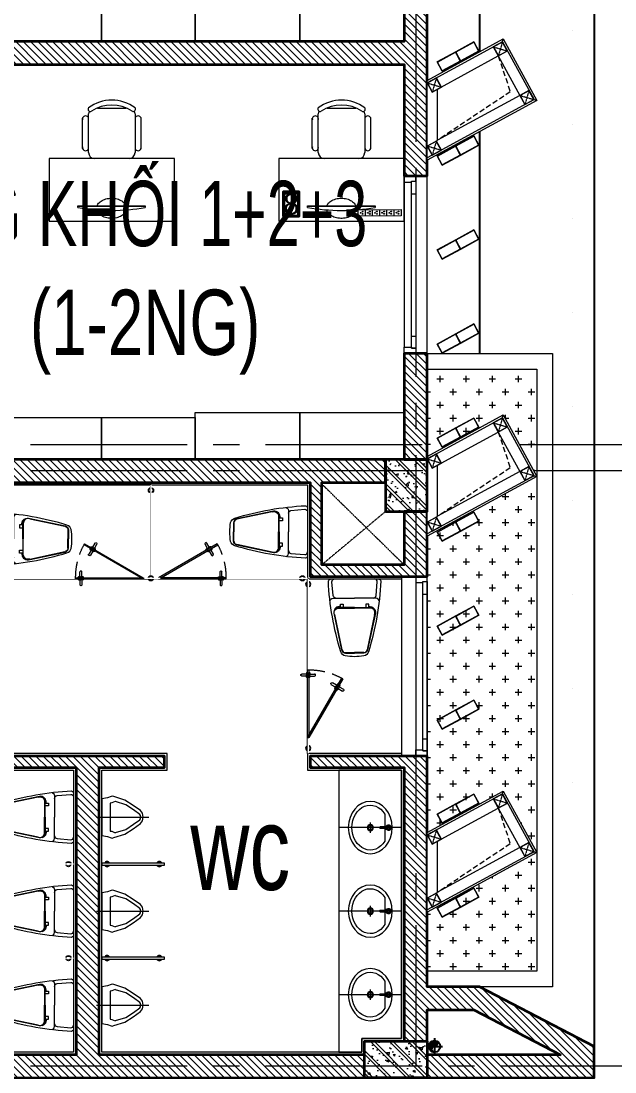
# Model space of a CAD drawing. Header units: millimetres. Extents: x 18326 to 214271, y -298828 to -198730.
# Drawn here: x 130818 to 136505, y -256385 to -246323 of the extents above; entities that cross this region are included whole.
import ezdxf
from ezdxf.enums import TextEntityAlignment as Align

# ---------------------------------------------------------------- set-up
doc = ezdxf.new("R2010")
doc.units = ezdxf.units.MM
doc.header["$LTSCALE"] = 20
doc.header["$MEASUREMENT"] = 0
doc.linetypes.add('xref LC GK$0$CENTER2', pattern=[1.125, 0.75, -0.125, 0.125, -0.125])
doc.linetypes.add('xref_mb.A1$0$HIDDEN', pattern=[0.375, 0.25, -0.125])
doc.layers.get('0').update_dxf_attribs({"lineweight": 0})
for name, color, linetype, lineweight in [('KV-Cay xanh', 78, 'Continuous', 5), ('KV-Text', 7, 'Continuous', 25), ('xref LC GK$0$KV-Net truc', 251, 'xref LC GK$0$CENTER2', 9), ('xref_mb.A1$0$1', 1, 'Continuous', 25), ('xref_mb.A1$0$1-INTERIOR', 199, 'Continuous', 9), ('xref_mb.A1$0$A-02 WALL', 7, 'Continuous', 35), ('xref_mb.A1$0$KV-Cat be tong', 6, 'Continuous', 35), ('xref_mb.A1$0$KV-Cat tuong', 4, 'Continuous', 35), ('xref_mb.A1$0$KV-Cat vat lieu', 11, 'Continuous', 20), ('xref_mb.A1$0$KV-Cay xanh', 78, 'Continuous', 5), ('xref_mb.A1$0$KV-Cua', 34, 'Continuous', 13), ('xref_mb.A1$0$KV-Hatch', 179, 'Continuous', 5), ('xref_mb.A1$0$KV-Net khuat', 165, 'xref_mb.A1$0$HIDDEN', 9), ('xref_mb.A1$0$KV-Net thay 2', 8, 'Continuous', 13), ('xref_mb.A1$0$KV-Noi that', 35, 'Continuous', 9), ('xref_mb.A1$0$KV-Thiet bi', 59, 'Continuous', 9)]:
    doc.layers.add(name, color=color, linetype=linetype, lineweight=lineweight)
for name, color, linetype in [('xref_mb.A1$0$1.TH_TM', 5, 'xref_mb.A1$0$TM'), ('xref_mb.A1$0$D-T-BI', 2, 'Continuous'), ('xref_mb.A1$0$KV-Net thay 3', 251, 'Continuous')]:
    doc.layers.add(name, color=color, linetype=linetype)
doc.styles.add('VN', font='arial.ttf', dxfattribs={"width": 0.7})
doc.styles.add('xref_mb.A1$0$CHU HOA Day', font='VnArialH.TTF')
doc.styles.add('xref_mb.A1$0$Standard', font='arial.ttf')
doc.styles.add('xref_mb.A1$0$TEXT LINE TYPE-UV ABC', font='uv-abc.shx')
doc.linetypes.add('xref_mb.A1$0$TM', pattern='A,16.5,-4,["M",xref_mb.A1$0$TEXT LINE TYPE-UV ABC,S=3,R=0,X=-1.3,Y=-1.3],-4', length=24.5)

# ---------------------------------------------------------------- blocks, each defined once
blk = doc.blocks.new('T3RQƯ')
at = {"layer": 'KV-Text', "color": 8, "style": 'VN'}
for s, insert, char_height, width, attachment_point in [('\\A1;\\pxqc;{\\W0.65;VĂN PHÒNG KHỐI 1+2+3\\P}S=29M2 (1-2NG)', (86140, -23758), 625, 11546.25, 2), ('\\A1;\\pxqc;wc', (84364, -29746), 800, 7837.78, 1)]:
    blk.add_mtext(s, dxfattribs=dict(at, insert=insert, char_height=char_height, width=width, attachment_point=attachment_point))
blk = doc.blocks.new('t3')
at = {"layer": 'KV-Text', "color": 8, "xscale": 0.003999999956183369, "yscale": 0.003999999956183369, "zscale": 0.003999999956183369}
blk.add_blockref('T3RQƯ', (7.351, 232.338), dxfattribs=at)
blk = doc.blocks.new('xref LC GK$0$LC')
at = {"layer": 'xref LC GK$0$KV-Net truc', "color": 8, "ltscale": 100}
for points in [[(104250, 10100), (104250, -47500)], [(117812, -41550), (79004, -41550)], [(117812, -41800), (79004, -41800)], [(117812, -47500), (79004, -47500)]]:
    blk.add_lwpolyline(points, dxfattribs=at)
blk = doc.blocks.new('xref_mb.A1$0$TF2001P-Plaza')
at = {"color": 8}
for p, q in [((-0.135, -0.268), (-0.108, -0.268)), ((-0.135, -0.29), (-0.135, -0.268)), ((-0.135, -0.3), (-0.135, -0.29)), ((-0.108, -0.3), (-0.135, -0.3)), ((-0.108, -0.268), (-0.108, -0.3)), ((0, -0.3), (-0.108, -0.3)), ((0, -0.3), (0.108, -0.3)), ((0.135, -0.268), (0.108, -0.268)), ((0.108, -0.268), (0.108, -0.3)), ((0.108, -0.3), (0.135, -0.3)), ((0.135, -0.29), (0.135, -0.268)), ((0.135, -0.3), (0.135, -0.29)), ((-0.192, -0.367), (-0.121, -0.704)), ((0.192, -0.367), (0.121, -0.704)), ((-0.087, -0.732), (0, -0.732)), ((0.087, -0.732), (0, -0.732))]:
    blk.add_line(p, q, dxfattribs=at)
blk.add_lwpolyline([(0, -0.771, -0.040268), (-0.09, -0.764, -0.258276), (-0.132, -0.723, -0.063688), (-0.251, -0.047, -0.333111), (-0.223, -0.027), (0, -0.027), (0.223, -0.027, -0.333111), (0.251, -0.047, -0.063688), (0.132, -0.723, -0.258276), (0.09, -0.764, -0.040268)], format="xyb", close=True, dxfattribs=at)
for points in [[(-0.179, -0.21, -0.336831), (-0.206, -0.186), (-0.217, -0.054, -0.441423), (-0.191, -0.027, 0.007083)], [(0.179, -0.21, 0.336831), (0.206, -0.186), (0.217, -0.054, 0.441423), (0.191, -0.027, -0.007083)], [(-0.234, -0.232, -0.352862), (-0.193, -0.21), (0, -0.21)], [(-0.135, -0.29, 0.487878), (-0.199, -0.354), (-0.125, -0.705, 0.353155), (-0.087, -0.736), (0, -0.736)], [(-0.145, -0.29), (-0.145, -0.301, 0.353419), (-0.197, -0.33, -7.107355)], [(0.234, -0.232, 0.352862), (0.193, -0.21), (0, -0.21)], [(0.135, -0.29, -0.487878), (0.199, -0.354), (0.125, -0.705, -0.353155), (0.087, -0.736), (0, -0.736)], [(0.145, -0.29), (0.145, -0.301, -0.353419), (0.197, -0.33, 7.107355)], [(-0.192, -0.367, -0.553566), (-0.147, -0.305), (0, -0.305)], [(0.192, -0.367, 0.553566), (0.147, -0.305), (0, -0.305)]]:
    blk.add_lwpolyline(points, format="xyb", dxfattribs=at)
for centre, start, end in [((-0.087, -0.697), 191.9196, 269.7077), ((0.087, -0.697), 270.2923, 348.0804)]:
    blk.add_arc(centre, 0.0349, start, end, dxfattribs=at)
at = {"color": 8, "style": 'xref_mb.A1$0$Standard', "flags": 3}
blk.add_attdef('SERIAL', text='', height=0.025, dxfattribs=at).set_placement((66.659, -0.459), align=Align.CENTER)
blk = doc.blocks.new('*U132')
at = {"color": 8, "xscale": 1000, "yscale": 1000, "zscale": 1000}
blk.add_blockref('xref_mb.A1$0$TF2001P-Plaza', (0, 27), dxfattribs=at)
blk = doc.blocks.new('xref_mb.A1$0$A$C7e5ff1a7')
at = {"color": 8}
blk.add_line((50, 176), (-450, 176), dxfattribs=at)
for points in [[(-395, 176), (-389, 139), (-370, 114), (-301, 64), (-219, 13), (-115, -21), (-100, -24), (-89, -23), (-55, -9), (0, 0), (0, 176), (0, 352), (-55, 361), (-89, 375), (-100, 376), (-115, 372), (-219, 339), (-301, 288), (-370, 238), (-389, 213)], [(-373, 176), (-371, 159), (-364, 151), (-304, 107), (-229, 59), (-131, 28), (-128, 27), (-97, 40), (-79, 43), (-79, 176), (-79, 309), (-97, 312), (-128, 325), (-131, 324), (-229, 293), (-304, 245), (-364, 201), (-371, 192)]]:
    blk.add_lwpolyline(points, close=True, dxfattribs=at)
blk = doc.blocks.new('*U131')
at = {"color": 8}
for p, q in [((-110, 460), (-110, -1140)), ((-220, 345), (-220, -1035)), ((-180, -1035), (-180, 345)), ((-220, -1200), (-110, -1200))]:
    blk.add_line(p, q, dxfattribs=at)
for points in [[(-220, 520), (-110, 520), (-110, 460), (-110, 460), (-110, 460), (-180, 460), (-180, 470), (-220, 470)], [(-180, 470), (-220, 470), (-220, 345), (-180, 345)], [(-180, -1035), (-220, -1035), (-220, -1150), (-180, -1150)], [(-220, -1200), (-110, -1200), (-110, -1140), (-110, -1140), (-110, -1140), (-180, -1140), (-180, -1150), (-220, -1150)]]:
    blk.add_lwpolyline(points, close=True, dxfattribs=at)
blk = doc.blocks.new('*U147')
at = {"color": 8, "ltscale": 30}
blk.add_lwpolyline([(-9, 0), (9, 0), (9, 600), (-9, 600)], close=True, dxfattribs=at)
for centre, radius, start, end in [((0, 550), 25, 111.1002, 248.8998), ((0, 550), 20, 116.7437, 243.2563), ((0, 550), 25, 291.1002, 68.8998), ((0, 550), 20, 296.7437, 63.2563), ((0, 50), 25, 111.1002, 248.8998), ((0, 50), 20, 116.7437, 243.2563), ((0, 50), 25, 291.1002, 68.8998), ((0, 50), 20, 296.7437, 63.2563)]:
    blk.add_arc(centre, radius, start, end, dxfattribs=at)
blk = doc.blocks.new('*U139')
at = {"color": 8}
for centre, radius in [((0, 1444), 25), ((0, 1444), 20), ((0, 50), 25), ((0, 50), 20)]:
    blk.add_circle(centre, radius, dxfattribs=at)
blk.add_wipeout([(-6, 0), (6, 0), (6, 1494), (-6, 1494)], dxfattribs=at)
blk = doc.blocks.new('xref_mb.A1$0$amennity axis B-M$0$toiletdoor')
at = {"layer": 'xref_mb.A1$0$KV-Thiet bi', "color": 8, "linetype": 'ByBlock', "ltscale": 30}
for p, q in [((470, 296), (447, 336)), ((487, 306), (464, 346)), ((485, 270), (508, 230)), ((502, 280), (525, 240)), ((575, 15), (575, 19)), ((575, 15), (625, 15)), ((575, 3), (625, 3)), ((575, 3), (575, -1)), ((580, 24), (600, 24)), ((591, 24), (591, 70)), ((620, 24), (600, 24)), ((609, 24), (609, 70)), ((625, 15), (625, 19)), ((625, 3), (625, -1)), ((580, -6), (600, -6)), ((591, -6), (591, -52)), ((620, -6), (600, -6)), ((609, -6), (609, -52))]:
    blk.add_line(p, q, dxfattribs=at)
at = {"layer": 'xref_mb.A1$0$KV-Thiet bi', "color": 8, "ltscale": 30}
for points in [[(8, 5), (570, 330), (564, 340), (2, 15)], [(0, 3), (650, 3), (650, 15), (0, 15)]]:
    blk.add_lwpolyline(points, close=True, dxfattribs=at)
at = {"layer": 'xref_mb.A1$0$KV-Thiet bi', "color": 8, "linetype": 'ByBlock', "ltscale": 30}
for points in [[(461, 281), (505, 306), (503, 309, 0.414214), (496, 311), (479, 301)], [(461, 281), (459, 284, -0.414214), (461, 291), (479, 301)], [(467, 271), (511, 296), (513, 292, -0.414214), (511, 285), (494, 275)], [(467, 271), (469, 267, 0.414214), (476, 265), (494, 275)]]:
    blk.add_lwpolyline(points, format="xyb", dxfattribs=at)
for centre, start, end in [((456, 341), 32.8995, 207.1005), ((517, 235), 212.8995, 27.1005)]:
    blk.add_arc(centre, 10, start, end, dxfattribs=at)
at = {"layer": 'xref_mb.A1$0$KV-Thiet bi', "color": 8, "linetype": 'xref_mb.A1$0$HIDDEN', "ltscale": 30}
blk.add_arc((0, 18), 650, 0.0012, 29.7321, dxfattribs=at)
at = {"layer": 'xref_mb.A1$0$KV-Thiet bi', "color": 8, "linetype": 'ByBlock', "ltscale": 30, "extrusion": (0, 0, -1)}
for centre, major_axis, start_param, end_param in [((580, 19), (3.54, 3.54), 3.926991, 5.497787), ((600, 70), (-6.72, 6.72), 5.497787, 8.63938), ((620, 19), (-3.54, 3.54), 0.785398, 2.356194)]:
    blk.add_ellipse(centre, major_axis=major_axis, ratio=1, start_param=start_param, end_param=end_param, dxfattribs=at)
at = {"layer": 'xref_mb.A1$0$KV-Thiet bi', "color": 8, "linetype": 'ByBlock', "ltscale": 30}
for centre, major_axis, start_param, end_param in [((580, -1), (3.54, 3.54), 2.356194, 3.926991), ((600, -52), (-6.72, 6.72), 0.785398, 3.926991), ((620, -1), (3.54, 3.54), 3.926991, 5.497787)]:
    blk.add_ellipse(centre, major_axis=major_axis, ratio=1, start_param=start_param, end_param=end_param, dxfattribs=at)
blk = doc.blocks.new('*U144')
at = {"color": 8}
for radius in [25, 20]:
    blk.add_circle((0, 50), radius, dxfattribs=at)
blk.add_wipeout([(-6, 0), (6, 0), (6, 888), (-6, 888)], dxfattribs=at)
blk = doc.blocks.new('*U143')
at = {"color": 8}
for radius in [25, 20]:
    blk.add_circle((0, 50), radius, dxfattribs=at)
blk.add_wipeout([(-6, 0), (6, 0), (6, 1506), (-6, 1506)], dxfattribs=at)
blk = doc.blocks.new('*U145')
at = {"color": 8}
for radius in [25, 20]:
    blk.add_circle((0, 50), radius, dxfattribs=at)
blk.add_wipeout([(-6, 0), (6, 0), (6, 142), (-6, 142)], dxfattribs=at)
blk = doc.blocks.new('*U146')
at = {"color": 8}
for centre, radius in [((0, 1620), 25), ((0, 1620), 20), ((0, 50), 25), ((0, 50), 20)]:
    blk.add_circle(centre, radius, dxfattribs=at)
blk.add_wipeout([(-6, 0), (6, 0), (6, 1670), (-6, 1670)], dxfattribs=at)
blk = doc.blocks.new('xref_mb.A1$0$Tonkin_Lav02_50x42_P')
at = {"color": 8, "ltscale": 0.2}
for p, q in [((0, 0), (0, 60)), ((-5, 30), (5, 30))]:
    blk.add_line(p, q, dxfattribs=at)
at = {"color": 8, "ltscale": 4}
for p, q in [((0, 0), (0, 60)), ((-5, 30), (5, 30))]:
    blk.add_line(p, q, dxfattribs=at)
at = {"color": 8, "ltscale": 0.2}
blk.add_lwpolyline([(0.9, 14.2), (0.9, 20.1, 1), (-0.9, 20.1), (-0.9, 14.2)], format="xyb", dxfattribs=at)
at = {"color": 8}
blk.add_lwpolyline([(0.9, 14.2), (0.9, 20.1, 1), (-0.9, 20.1), (-0.9, 14.2)], format="xyb", dxfattribs=at)
at = {"color": 8, "ltscale": 0.2}
for points in [[(-12.9, 16), (-0.9, 16)], [(0.9, 16), (12.9, 16)]]:
    blk.add_lwpolyline(points, dxfattribs=at)
at = {"color": 8}
for points in [[(-12.9, 16), (-0.9, 16)], [(0.9, 16), (12.9, 16)]]:
    blk.add_lwpolyline(points, dxfattribs=at)
at = {"color": 8, "ltscale": 0.2}
for centre, radius in [((0, 30), 3), ((0, 30), 2), ((0, 12.5), 1.3)]:
    blk.add_circle(centre, radius, dxfattribs=at)
at = {"color": 8}
for centre, radius in [((0, 30), 3), ((0, 30), 2), ((0, 12.5), 1.3)]:
    blk.add_circle(centre, radius, dxfattribs=at)
at = {"color": 8, "ltscale": 0.2}
for radius, start, end in [(2.7, 109.4712, 70.5288), (1.9, 118.2737, 61.7263)]:
    blk.add_arc((0, 12.5), radius, start, end, dxfattribs=at)
at = {"color": 8}
for radius, start, end in [(2.7, 109.4712, 70.5288), (1.9, 118.2737, 61.7263)]:
    blk.add_arc((0, 12.5), radius, start, end, dxfattribs=at)
at = {"color": 8, "ltscale": 0.2}
blk.add_ellipse((0, 30), major_axis=(-25, 0), ratio=0.84, dxfattribs=at)
at = {"color": 8}
blk.add_ellipse((0, 30), major_axis=(-25, 0), ratio=0.84, dxfattribs=at)
at = {"color": 8, "ltscale": 0.2}
blk.add_ellipse((0, 30), major_axis=(-21.5, 0), ratio=0.813953, start_param=2.214297, end_param=7.210481, dxfattribs=at)
at = {"color": 8}
blk.add_ellipse((0, 30), major_axis=(-21.5, 0), ratio=0.813953, start_param=2.214297, end_param=7.210481, dxfattribs=at)
blk = doc.blocks.new('xref_mb.A1$0$Module WC3 - T2')
at = {"layer": 'xref_mb.A1$0$KV-Hatch'}
h = blk.add_hatch(dxfattribs=at)
h.set_pattern_fill('ANSI31', color=8, scale=400, angle=90)
h.paths.add_polyline_path([(8235, 15), (9835, 15), (9835, 315), (8735, 885), (8235, 885), (8235, 3095), (7115, 3095), (7115, 2985), (8015, 2985), (8015, 365), (8235, 365), (8235, 665), (8681, 665), (9511, 235), (8235, 235)])
h.paths.add_polyline_path([(7635, 235), (5095, 235), (5095, 2985), (5720, 2985), (5720, 3095), (3385, 3095), (3385, 3815), (3275, 3815), (3110, 3815), (3110, 3705), (3275, 3705), (3275, 2985), (4875, 2985), (4875, 235), (3250, 235), (3250, 15), (7635, 15)])
h.paths.add_polyline_path([(615, 365), (615, 15), (1650, 15), (1650, 235), (1025, 235), (1025, 3705), (2210, 3705), (2210, 3815), (915, 3815), (915, 365)])
h.paths.add_polyline_path([(3385, 4815), (4065, 4815), (4065, 5715), (7115, 5715), (7115, 4815), (8235, 4815), (8235, 5435), (8015, 5435), (8015, 4925), (7225, 4925), (7225, 5715), (7835, 5715), (7835, 5935), (415, 5935), (415, 5715), (3955, 5715), (3955, 4925), (3275, 4925), (3275, 4715), (3385, 4715)])
at = {"layer": 'xref_mb.A1$0$KV-Cat tuong', "color": 8}
blk.add_lwpolyline([(3385, 4815), (4065, 4815), (4065, 5715), (7115, 5715), (7115, 4815), (8235, 4815), (8235, 5435), (8015, 5435), (8015, 4925), (7225, 4925), (7225, 5715), (7835, 5715), (7835, 5935), (415, 5935), (415, 5715), (3955, 5715), (3955, 4925), (3275, 4925), (3275, 4715), (3385, 4715), (3385, 4815)], dxfattribs=at)
for points in [[(7635, 235), (5095, 235), (5095, 2985), (5720, 2985), (5720, 3095), (3385, 3095), (3385, 3815), (3275, 3815), (3275, 3815), (3110, 3815), (3110, 3705), (3275, 3705), (3275, 2985), (4875, 2985), (4875, 235), (3250, 235), (3250, 15), (7635, 15)], [(8235, 15), (9835, 15), (9835, 315), (8735, 885), (8235, 885), (8235, 3095), (7115, 3095), (7115, 2985), (8015, 2985), (8015, 365), (8235, 365), (8235, 665), (8681, 665), (9511, 235), (8235, 235)]]:
    blk.add_lwpolyline(points, close=True, dxfattribs=at)
at = {"layer": 'xref_mb.A1$0$KV-Cat vat lieu', "color": 8}
for points in [[(7610, 260), (5120, 260), (5120, 2960), (5745, 2960), (5745, 3120), (3410, 3120), (3410, 4790), (4090, 4790), (4090, 5690), (7090, 5690), (7090, 4790), (7990, 4790), (7990, 3120), (7090, 3120), (7090, 2960), (7990, 2960), (7990, 390), (7610, 390)], [(4850, 2960), (4850, 260), (1050, 260), (1050, 3680), (3250, 3680), (3250, 2960)]]:
    blk.add_lwpolyline(points, close=True, dxfattribs=at)
at = {"layer": 'xref_mb.A1$0$KV-Net khuat', "color": 8, "ltscale": 0.5}
for p, q in [((7225, 5700), (8015, 4925)), ((7835, 5435), (7225, 4925))]:
    blk.add_line(p, q, dxfattribs=at)
at = {"layer": 'xref_mb.A1$0$KV-Net thay 2', "color": 8}
blk.add_line((8235, 3095), (8235, 4815), dxfattribs=at)
blk.add_lwpolyline([(8235, 4815), (7990, 4815), (7990, 3095), (8235, 3095)], close=True, dxfattribs=at)
at = {"layer": 'xref_mb.A1$0$KV-Thiet bi', "color": 8}
for points in [[(5590, 4790), (5590, 5690), (4090, 5690), (4090, 4790)], [(5590, 4790), (5590, 5690), (7090, 5690), (7090, 4790)], [(7990, 3120), (7090, 3120), (7090, 4790), (7990, 4790)], [(7990, 390), (7990, 2960), (7390, 2960), (7390, 260), (7610, 260), (7610, 390)]]:
    blk.add_lwpolyline(points, close=True, dxfattribs=at)
at = {"layer": 'xref_mb.A1$0$KV-Cua', "color": 8, "xscale": -1}
blk.add_blockref('*U131', (8015, 4295), dxfattribs=at)
at = {"layer": 'xref_mb.A1$0$KV-Thiet bi', "color": 8}
for name, p, rotation in [('*U132', (7090, 5240), 270), ('*U132', (4850, 2510), 270), ('xref_mb.A1$0$A$C7e5ff1a7', (5120, 2686), 180), ('*U147', (5720, 2060), 90), ('*U132', (4850, 1610), 270), ('xref_mb.A1$0$A$C7e5ff1a7', (5120, 1786), 180), ('*U147', (5720, 1160), 90), ('*U132', (4850, 710), 270), ('xref_mb.A1$0$A$C7e5ff1a7', (5120, 886), 180)]:
    blk.add_blockref(name, p, dxfattribs=dict(at, rotation=rotation))
at = {"layer": 'xref_mb.A1$0$KV-Thiet bi', "color": 8, "xscale": -1.000000000000001, "rotation": 90}
blk.add_blockref('*U132', (4090, 5173), dxfattribs=at)
at = {"layer": 'xref_mb.A1$0$KV-Thiet bi', "color": 8}
blk.add_blockref('*U132', (7540, 4790), dxfattribs=at)
at = {"layer": 'xref_mb.A1$0$KV-Thiet bi', "color": 8, "yscale": 10.00000000000045, "zscale": 10.00000000000044, "rotation": 90.00000711648124}
for p, xscale in [((7990, 2410), -10.00000000000046), ((7990, 1610), -10.00000000000046), ((7990, 810), -10.00000000000045)]:
    blk.add_blockref('xref_mb.A1$0$Tonkin_Lav02_50x42_P', p, dxfattribs=dict(at, xscale=xscale))
at = {"layer": 'xref_mb.A1$0$KV-Thiet bi', "color": 8}
for name, p, rotation in [('*U144', (5590, 5690), 180), ('*U139', (4850, 2060), 90), ('*U139', (4850, 1160), 90)]:
    blk.add_blockref(name, p, dxfattribs=dict(at, rotation=rotation))
at = {"layer": 'xref_mb.A1$0$KV-Thiet bi', "color": 8, "xscale": -1, "rotation": 180}
blk.add_blockref('*U146', (7096, 4790), dxfattribs=at)
at = {"layer": 'xref_mb.A1$0$KV-Noi that', "color": 8, "xscale": -1, "rotation": 269.9999927962849}
blk.add_blockref('xref_mb.A1$0$amennity axis B-M$0$toiletdoor', (7087, 3270), dxfattribs=at)
at = {"layer": 'xref_mb.A1$0$KV-Thiet bi', "color": 8, "xscale": -1, "rotation": 270}
blk.add_blockref('*U143', (4090, 4796), dxfattribs=at)
at = {"layer": 'xref_mb.A1$0$KV-Thiet bi', "color": 8, "xscale": -1, "rotation": 359.9999927962849}
blk.add_blockref('xref_mb.A1$0$amennity axis B-M$0$toiletdoor', (5519, 4787), dxfattribs=at)
at = {"layer": 'xref_mb.A1$0$KV-Thiet bi', "color": 8, "rotation": 90}
blk.add_blockref('*U143', (7090, 4796), dxfattribs=at)
at = {"layer": 'xref_mb.A1$0$KV-Thiet bi', "color": 8, "rotation": 7.203715103392366e-06}
blk.add_blockref('xref_mb.A1$0$amennity axis B-M$0$toiletdoor', (5661, 4787), dxfattribs=at)
at = {"layer": 'xref_mb.A1$0$KV-Thiet bi', "color": 8, "rotation": 270}
blk.add_blockref('*U145', (5539, 4796), dxfattribs=at)
blk = doc.blocks.new('xref_mb.A1$0$Bon cay ETC - 1')
at = {"color": 8}
blk.add_wipeout([(0, 0), (729, 398), (1050, -191), (0, -763)], dxfattribs=at).dxf.layer = 'xref_mb.A1$0$KV-Cat vat lieu'
at = {"layer": 'xref_mb.A1$0$KV-Cat vat lieu', "color": 8}
for points in [[(0, -763), (0, 0), (729, 398), (1050, -191)], [(0, -741), (0, -23), (721, 370), (1023, -183)], [(681, 235), (769, 283), (721, 370), (633, 323)], [(682, 238), (766, 283), (720, 368), (636, 322)], [(100, -572), (100, -82), (681, 235), (887, -143)], [(48, -111), (136, -63), (88, 25), (0, -23)], [(49, -108), (133, -62), (87, 22), (3, -24)], [(935, -230), (1023, -183), (975, -95), (887, -143)], [(936, -228), (1020, -182), (974, -98), (890, -143)], [(48, -714), (136, -667), (88, -579), (0, -627)], [(49, -712), (133, -666), (87, -581), (3, -627)]]:
    blk.add_lwpolyline(points, close=True, dxfattribs=at)
for points in [[(721, 370), (729, 398)], [(1023, -183), (1050, -191)]]:
    blk.add_lwpolyline(points, dxfattribs=at)
at = {"layer": 'xref_mb.A1$0$KV-Net khuat', "color": 8}
for points in [[(636, 322), (766, 283)], [(720, 368), (682, 238)], [(87, 22), (49, -108)], [(3, -24), (133, -62)], [(974, -98), (936, -228)], [(890, -143), (1020, -182)], [(87, -581), (49, -712)], [(3, -627), (133, -666)]]:
    blk.add_lwpolyline(points, dxfattribs=at)
at = {"layer": 'xref_mb.A1$0$KV-Net khuat', "color": 8, "ltscale": 10}
blk.add_lwpolyline([(681, 235), (795, -108), (105, -569)], dxfattribs=at)
at = {"layer": 'xref_mb.A1$0$KV-Net thay 2', "color": 8}
blk.add_lwpolyline([(100, -572), (88, -579)], dxfattribs=at)
blk = doc.blocks.new('*U160')
at = {"color": 8}
for p, q in [((-110, 440), (-110, -1140)), ((-220, 325), (-220, -1035)), ((-180, -1035), (-180, 325)), ((-220, -1200), (-110, -1200))]:
    blk.add_line(p, q, dxfattribs=at)
for points in [[(-220, 500), (-110, 500), (-110, 440), (-110, 440), (-110, 440), (-180, 440), (-180, 450), (-220, 450)], [(-180, 450), (-220, 450), (-220, 325), (-180, 325)], [(-180, -1035), (-220, -1035), (-220, -1150), (-180, -1150)], [(-220, -1200), (-110, -1200), (-110, -1140), (-110, -1140), (-110, -1140), (-180, -1140), (-180, -1150), (-220, -1150)]]:
    blk.add_lwpolyline(points, close=True, dxfattribs=at)
blk = doc.blocks.new('xref_mb.A1$0$Mat cat lam be tong 1')
at = {"color": 8, "ltscale": 0.5, "elevation": -169}
blk.add_lwpolyline([(1710, 542), (1710, 542)], close=True, dxfattribs=at)
at = {"color": 8, "ltscale": 0.5}
for points in [[(203, 110), (0, 110), (0, 10), (203, 10), (203, 18, 0.870853), (202, 18), (202, 12, -0.414214), (201, 12), (200, 12), (200, 108), (201, 108, -0.414214), (202, 108), (202, 102, 0.870853), (203, 102)], [(200, 101), (200, 12, 1), (201, 12), (201, 18, -0.414214), (202, 19), (202, 19, -0.414214), (203, 18), (203, 10), (400, 10), (400, 110), (203, 110), (203, 102, -0.414214), (202, 101)], [(398, 108), (398, 12), (204, 12), (204, 20, 0.414214), (204, 20), (202, 20, -0.414214), (202, 21), (202, 25), (201, 25), (202, 25), (202, 60), (201, 60), (202, 60), (202, 95), (201, 95), (202, 95), (202, 99, -0.414214), (202, 100), (204, 100, 0.414214), (204, 100), (204, 108)]]:
    blk.add_lwpolyline(points, format="xyb", close=True, dxfattribs=at)
at = {"color": 8}
blk.add_lwpolyline([(0, 110), (400, 110), (400, 10), (0, 10)], close=True, dxfattribs=at)
at = {"color": 8, "ltscale": 0.5}
blk.add_lwpolyline([(198, 108), (198, 12), (2, 12), (2, 108)], close=True, dxfattribs=at)
blk = doc.blocks.new('xref_mb.A1$0$MD LBT nha A1')
at = {"layer": 'xref_mb.A1$0$KV-Cat vat lieu', "color": 8, "rotation": 28.61045966597749}
for p in [(-1451, 9658), (-1451, 8758), (-1451, 7858), (-1451, 6958), (-1451, 6058), (-1451, 5158), (-1451, 4258), (-1451, 3358), (-1451, 2458), (-1451, 1558)]:
    blk.add_blockref('xref_mb.A1$0$Mat cat lam be tong 1', p, dxfattribs=at)
blk = doc.blocks.new('xref_mb.A1$0$cot 400x500')
at = {"layer": 'xref_mb.A1$0$KV-Hatch'}
h = blk.add_hatch(dxfattribs=at)
h.set_pattern_fill('CHAU-02', color=8, scale=30, angle=90, pattern_type=2)
h.set_pattern_definition([(140, (0, 0), (18.82564, 215.17805), [22.5, -247.5]), (85, (0, 0), (-225.65764, -41.6254), [18, -198]), (190.4514, (1.57, 17.93), (-206.83186, 173.5528), [19.12206, -210.34263]), (136.1842, (-60, 4e-15), (49.6557, 320.1723), [33.75, -371.25]), (186.6356, (-55.86, 26.68), (-292.23536, 280.3988), [28.6831, -315.5139]), (81.1842, (-60, 4e-15), (-292.2356, 280.3986), [27, -297]), (111, (-45, 30), (120.78567, 179.07212), [22.5, -247.5]), (316, (-45, 30), (109.66194, 201.56464), [18, -198]), (161.4514, (-34.93, 44.92), (-96.75915, 252.0668), [19.12206, -210.34263]), (157.5, (0, 0), (-88.31234, -46.774855), [0, -195.6, 0, -201, 0, -198.75]), (94.5, (0, 0), (-114.03096, 85.00528), [0, -114.6, 0, -191.1, 0, -75.75]), (57.5, (-4e-15, -66.9), (6.76646, 160.14673), [0, -75, 0, -234, 0, -310.5]), (47.5, (-6e-15, -96.9), (-30.0315, 174.95585), [0, -97.5, 0, -155.4, 0, -220.5]), (45, (0, 0), (-90.15611, 90.15611), []), (45, (-36.75, 2e-15), (-90.15611, 90.15611), [])])
h.paths.add_polyline_path([(88041, 92308), (88041, 91908), (88541, 91908), (88541, 92308)])
at = {"layer": 'xref_mb.A1$0$KV-Cat be tong', "color": 8}
blk.add_lwpolyline([(88041, 92308), (88041, 91908), (88541, 91908), (88541, 92308)], close=True, dxfattribs=at)
blk = doc.blocks.new('xref_mb.A1$0$cot 350x600')
at = {"layer": 'xref_mb.A1$0$KV-Hatch'}
h = blk.add_hatch(dxfattribs=at)
h.set_pattern_fill('CHAU-01', color=8, scale=30, angle=90, pattern_type=2)
h.set_pattern_definition([(140, (0, 0), (18.82564, 215.17805), [22.5, -247.5]), (85, (0, 0), (-225.65764, -41.6254), [18, -198]), (190.4514, (1.57, 17.93), (-206.83186, 173.55281), [19.12206, -210.34263]), (136.1842, (-60, 4e-15), (49.6557, 320.1723), [33.75, -371.25]), (186.6356, (-55.86, 26.68), (-292.23536, 280.3988), [28.6831, -315.5139]), (81.1842, (-60, 4e-15), (-292.2356, 280.3986), [27, -297]), (111, (-45, 30), (120.78567, 179.07212), [22.5, -247.5]), (56, (-45, 30), (-217.54501, 72.9946), [18, -198]), (161.4514, (-34.93, 44.92), (-96.75915, 252.06679), [19.12206, -210.34263]), (127.5, (0, 0), (-99.868156, 3.647957), [0, -195.6, 0, -201, 0, -198.75]), (97.5, (0, 0), (-118.323514, 78.92086), [0, -114.6, 0, -191.1, 0, -75.75]), (57.5, (-4e-15, -66.9), (6.76646, 160.14673), [0, -75, 0, -234, 0, -310.5]), (47.5, (-6e-15, -96.9), (-30.03149, 174.95585), [0, -97.5, 0, -155.4, 0, -220.5]), (135, (0, 0), (-90.156115, -90.156115), []), (135, (-36.75, 2e-15), (-90.156115, -90.156115), [])])
h.paths.add_polyline_path([(187770, 89199), (187420, 89199), (187420, 88599), (187770, 88599)])
at = {"layer": 'xref_mb.A1$0$KV-Cat be tong', "color": 8}
blk.add_lwpolyline([(187420, 88599), (187770, 88599), (187770, 89199), (187420, 89199)], close=True, dxfattribs=at)
blk = doc.blocks.new('xref_mb.A1$0$LCT1')
at = {"layer": 'xref_mb.A1$0$1', "color": 8, "rotation": 270}
blk.add_blockref('xref_mb.A1$0$cot 400x500', (-92198, 48651), dxfattribs=at)
at = {"layer": 'xref_mb.A1$0$1', "color": 8, "xscale": -1, "rotation": 270}
blk.add_blockref('xref_mb.A1$0$cot 350x600', (-89089, -232730), dxfattribs=at)
blk = doc.blocks.new('xref_mb.A1$0$od')
at = {"ltscale": 10}
h = blk.add_hatch(dxfattribs=at)
h.set_pattern_fill('ANSI31', color=8, scale=0.5, style=0)
h.set_pattern_definition([(45, (-2211.68692, 549.289586), (-0.0441941738, 0.0441941738), [])])
h.paths.add_polyline_path([(-0.62, 0, -0.414214), (0, 0.62), (0, 0)])
h.paths.add_polyline_path([(0, -0.62, -0.414214), (-0.62, 0), (0, 0, 1)])
h.paths.add_polyline_path([(0, 0), (0, 0.62, -1)])
at = {"color": 8, "ltscale": 0.02}
for p, q in [((-0.88, 0), (0.88, 0)), ((0, 0.88), (0, -0.88))]:
    blk.add_line(p, q, dxfattribs=at)
at = {"color": 8, "ltscale": 10}
blk.add_circle((0, 0), 0.625, dxfattribs=at)
for centre, start, end in [((0, -0.31), 90, 270), ((0, 0.31), 270, 90)]:
    blk.add_arc(centre, 0.312, start, end, dxfattribs=at)
blk = doc.blocks.new('xref_mb.A1$0$TNMT2')
at = {"layer": 'xref_mb.A1$0$1.TH_TM', "color": 8, "lineweight": 40, "ltscale": 0.25, "xscale": 87.99999999985768, "yscale": 87.99999999985768, "zscale": 87.99999999985768}
blk.add_blockref('xref_mb.A1$0$od', (15, -38012), dxfattribs=at)
blk = doc.blocks.new('xref_mb.A1$0$GHE LV')
at = {"color": 8}
for p, q in [((-223, 57), (-223, 428)), ((-137, 484), (137, 484)), ((223, 428), (223, 57)), ((-280, 97), (-280, 388)), ((280, 97), (280, 388)), ((166, 0), (-166, 0))]:
    blk.add_line(p, q, dxfattribs=at)
for centre, major_axis, ratio, start_param, end_param in [((0, 182), (0, 378), 0.984046, -0.643501, 0.643501), ((0, 141), (0, 371), 0.98182, -0.56591, 0.56591), ((-251, 379), (-29.5, 0.7), 1, 2.881079, 6.59026), ((-206, 472), (-20.7, 0.5), 1, -0.61514, 2.155002), ((-166, 428), (40.1, 40.1), 1, 1.874755, 2.356194), ((206, 472), (-20.7, 0.3), 1, 1.026027, 3.796169), ((166, 428), (56.6, 2.7), 1, -0.048099, 0.43334), ((252, 379), (-29.5, 0.7), 1, 2.881079, 6.59026), ((-251, 105), (-29.5, -0.7), 1, -0.309209, 3.399972), ((252, 105), (29.5, 0.7), 1, 2.834518, 6.543699), ((-166, 57), (-56.6, -0.2), 1, -0.003325, 1.567471), ((166, 57), (56.6, 0.1), 1, 4.710029, 6.280825)]:
    blk.add_ellipse(centre, major_axis=major_axis, ratio=ratio, start_param=start_param, end_param=end_param, dxfattribs=at)
blk = doc.blocks.new('xref_mb.A1$0$PC')
at = {"color": 8}
for p, q in [((1897492.7, 244493.3, 0), (1897492.7, 245069.3, 0)), ((1897492.7, 245069.3, 0), (1897504.7, 245069.3, 0)), ((1897496.3, 244493.3, 0), (1897496.3, 245069.3, 0)), ((1897496.3, 245069.3, 0), (1897508.3, 245069.3, 0)), ((1897504.7, 244493.3, 0), (1897492.7, 244493.3, 0)), ((1897508.3, 244493.3, 0), (1897496.3, 244493.3, 0))]:
    blk.add_line(p, q, dxfattribs=at)
blk.add_arc((1895792.3, 244781.3, 0), 1740, 350.47272, 9.52728, dxfattribs=at)
for points, knots in [([(1897496.3, 244655.9, 0), (1897492.8, 244657, 0), (1897489.3, 244658.5, 0), (1897480.9, 244662.9, 0), (1897476.1, 244666.2, 0), (1897466.8, 244674.1, 0), (1897462.4, 244678.8, 0), (1897454.2, 244689.3, 0), (1897450.4, 244695.1, 0), (1897443.6, 244707.8, 0), (1897440.6, 244714.6, 0), (1897435.4, 244729.1, 0), (1897433.3, 244736.7, 0), (1897430.2, 244752.3, 0), (1897429.1, 244760.4, 0), (1897428, 244776.7, 0), (1897427.9, 244784.9, 0), (1897429, 244801.2, 0), (1897430, 244809.3, 0), (1897433.1, 244824.9, 0), (1897435.2, 244832.6, 0), (1897440.2, 244847.1, 0), (1897443.2, 244853.9, 0), (1897450, 244866.7, 0), (1897453.8, 244872.6, 0), (1897461.9, 244883.2, 0), (1897466.3, 244887.9, 0), (1897475.5, 244895.9, 0), (1897480.4, 244899.2, 0), (1897488.9, 244903.8, 0), (1897492.6, 244905.4, 0), (1897496.3, 244906.6, 0)], [0.220469, 0.220469, 0.220469, 0.220469, 0.351176, 0.351176, 0.538257, 0.538257, 0.725338, 0.725338, 0.912419, 0.912419, 1.099499, 1.099499, 1.28658, 1.28658, 1.473661, 1.473661, 1.660742, 1.660742, 1.847823, 1.847823, 2.034903, 2.034903, 2.221984, 2.221984, 2.409065, 2.409065, 2.596146, 2.596146, 2.783226, 2.783226, 2.921123, 2.921123, 2.921123, 2.921123]), ([(1897527.7, 244907.9, 0), (1897528.8, 244907.7, 0), (1897529.8, 244907.4, 0), (1897536, 244905.6, 0), (1897541, 244903.4, 0), (1897550.7, 244897.6, 0), (1897555.5, 244894, 0), (1897564.6, 244885.5, 0), (1897568.9, 244880.6, 0), (1897576.8, 244869.7, 0), (1897580.5, 244863.6, 0), (1897587, 244850.5, 0), (1897589.8, 244843.5, 0), (1897594.6, 244828.7, 0), (1897596.4, 244821, 0), (1897599.2, 244805.2, 0), (1897600.1, 244797.1, 0), (1897600.7, 244780.7, 0), (1897600.5, 244772.5, 0), (1897599.1, 244756.3, 0), (1897597.8, 244748.3, 0), (1897594.3, 244732.8, 0), (1897592, 244725.3, 0), (1897586.6, 244711.1, 0), (1897583.4, 244704.4, 0), (1897576.4, 244692.1, 0), (1897572.4, 244686.5, 0), (1897564, 244676.4, 0), (1897559.5, 244672, 0), (1897550.1, 244664.5, 0), (1897545.3, 244661.4, 0), (1897536.1, 244657.1, 0), (1897531.9, 244655.6, 0), (1897527.7, 244654.6, 0)], [3.30523, 3.30523, 3.30523, 3.30523, 3.344469, 3.344469, 3.531549, 3.531549, 3.71863, 3.71863, 3.905711, 3.905711, 4.092792, 4.092792, 4.279873, 4.279873, 4.466953, 4.466953, 4.654034, 4.654034, 4.841115, 4.841115, 5.028196, 5.028196, 5.215276, 5.215276, 5.402357, 5.402357, 5.589438, 5.589438, 5.776519, 5.776519, 5.963599, 5.963599, 6.119548, 6.119548, 6.119548, 6.119548])]:
    blk.add_open_spline(points, degree=3, knots=knots, dxfattribs=at)
blk = doc.blocks.new('xref_mb.A1$0$o dien 6d')
at = {"layer": 'xref_mb.A1$0$KV-Cat vat lieu', "color": 8}
blk.add_lwpolyline([(5843103.6, -64279), (5843103.6, -64329.4), (5842760.8, -64329.4), (5842760.8, -64279)], close=True, dxfattribs=at)
at = {"layer": 'xref_mb.A1$0$KV-Thiet bi', "color": 8}
for p, q in [((5842817.9, -64279), (5842817.9, -64329.4)), ((5842875.1, -64279), (5842875.1, -64329.4)), ((5842932.2, -64279), (5842932.2, -64329.4)), ((5842989.3, -64279), (5842989.3, -64329.4)), ((5843046.4, -64279), (5843046.4, -64329.4)), ((5843103.6, -64279), (5843103.6, -64329.4))]:
    blk.add_line(p, q, dxfattribs=at)
for centre in [(5842783.2, -64295.7), (5842783.2, -64314.3), (5842798.6, -64305), (5842840.3, -64295.7), (5842840.3, -64314.3), (5842855.7, -64305), (5842897.4, -64295.7), (5842897.4, -64314.3), (5842912.8, -64305), (5842954.6, -64295.7), (5842954.6, -64314.3), (5842970, -64305), (5843011.7, -64295.7), (5843011.7, -64314.3), (5843027.1, -64305), (5843068.8, -64295.7), (5843068.8, -64314.3), (5843084.2, -64305)]:
    blk.add_ellipse(centre, major_axis=(3.23, 0), ratio=1, dxfattribs=at)
blk = doc.blocks.new('xref_mb.A1$0$SCAN')
at = {"layer": 'xref_mb.A1$0$A-02 WALL', "color": 8, "lineweight": -2}
for p, q in [((1940086.6, 188867), (1940083.1, 188873.7)), ((1940242.2, 188867), (1940254.8, 188873.7)), ((1940086.6, 188772.7), (1940083.1, 188768)), ((1940242.2, 188772.7), (1940254.8, 188768))]:
    blk.add_line(p, q, dxfattribs=at)
at = {"layer": 'xref_mb.A1$0$A-02 WALL', "color": 8}
for points in [[(1940083.1, 188873.7), (1940254.8, 188873.7), (1940254.8, 188768), (1940083.1, 188768)], [(1940086.6, 188867), (1940242.2, 188867), (1940242.2, 188772.7), (1940086.6, 188772.7)]]:
    blk.add_lwpolyline(points, close=True, dxfattribs=at)
for centre in [(1940248.2, 188849), (1940248.2, 188827.3), (1940248.2, 188807.1), (1940248.2, 188786.5)]:
    blk.add_circle(centre, 1.54, dxfattribs=at)
blk = doc.blocks.new('xref_mb.A1$0$A$C488e4e77')
at = {"layer": 'xref_mb.A1$0$KV-Noi that', "color": 8}
for points in [[(-2200, 2880), (-3400, 2880), (-3400, 2280), (-2200, 2280)], [(0, 2880), (-1200, 2880), (-1200, 2280), (0, 2280)], [(-1000, 0), (-2000, 0), (-2000, 450), (-1000, 450)], [(0, 0), (-1000, 0), (-1000, 450), (0, 450)], [(-2900, 0), (-3800, 0), (-3800, 400), (-2900, 400)], [(-2000, 0), (-2900, 0), (-2900, 400), (-2000, 400)]]:
    blk.add_lwpolyline(points, close=True, dxfattribs=at)
at = {"layer": 'xref_mb.A1$0$D-T-BI', "color": 8, "xscale": 1.200000000000001, "yscale": 1.200000000000001, "zscale": 1.200000000000001, "rotation": 180.1513189493489}
blk.add_blockref('xref_mb.A1$0$o dien 6d', (7011464, -56287), dxfattribs=at)
at = {"layer": 'xref_mb.A1$0$KV-Noi that', "color": 8}
for p in [(-2800, 2880), (-600, 2880)]:
    blk.add_blockref('xref_mb.A1$0$GHE LV', p, dxfattribs=at)
at = {"layer": 'xref_mb.A1$0$KV-Noi that', "color": 8, "lineweight": -2, "xscale": 1.400000000000001, "yscale": 1.400000000000001, "zscale": 1.400000000000001, "rotation": 90}
blk.add_blockref('xref_mb.A1$0$SCAN', (263266, -2713792), dxfattribs=at)
at = {"layer": 'xref_mb.A1$0$KV-Noi that', "color": 8, "xscale": 1.12, "yscale": 1.12, "zscale": 1.12, "rotation": 270}
for p in [(-276957, 2127620, 0), (-274757, 2127620, 0)]:
    blk.add_blockref('xref_mb.A1$0$PC', p, dxfattribs=at)
at = {"layer": 'xref_mb.A1$0$KV-Noi that', "color": 8, "style": 'xref_mb.A1$0$CHU HOA Day'}
blk.add_text('8', height=200, dxfattribs=at).set_placement((-1159, 2345))

msp = doc.modelspace()

# ---------------------------------------------------------------- hatches: boundary and pattern name
at = {"layer": 'xref_mb.A1$0$KV-Cay xanh'}
h = msp.add_hatch(dxfattribs=at)
h.set_pattern_fill('CROSS', color=8, scale=500)
h.set_pattern_definition([(0, (1300, -500), (125, 125), [62.5, -187.5]), (90, (1331.25, -531.25), (-125, 125), [62.5, -187.5])])
h.paths.add_polyline_path([(135757, -249655), (135757, -255420), (134707, -255420), (134707, -249655)])

# ---------------------------------------------------------------- linework, layer by layer
at = {"layer": 'xref_mb.A1$0$KV-Cat tuong', "color": 8}
msp.add_lwpolyline([(134707, -245505), (134487, -245505), (134487, -246520), (126707, -246520), (126707, -246230), (126487, -246230), (126487, -247030), (126707, -247030), (126707, -246740), (134487, -246740), (134487, -247805), (134707, -247805)], close=True, dxfattribs=at)
at = {"layer": 'xref_mb.A1$0$KV-Net thay 2', "color": 8}
msp.add_line((134707, -249505), (134707, -247805), dxfattribs=at)
at = {"layer": 'xref_mb.A1$0$KV-Net thay 3', "color": 8}
msp.add_lwpolyline([(135207, -236030), (135207, -249505)], dxfattribs=at)

# ---------------------------------------------------------------- block references
at = {"layer": 'KV-Cay xanh', "color": 8, "xscale": 250, "yscale": 250, "zscale": 250}
msp.add_blockref('t3', (42797, -282180), dxfattribs=at)
at = {"layer": 'xref LC GK$0$KV-Net truc', "color": 8}
msp.add_blockref('xref LC GK$0$LC', (30347, -208830), dxfattribs=at)
at = {"layer": 'xref_mb.A1$0$1-INTERIOR', "color": 8}
msp.add_blockref('xref_mb.A1$0$A$C488e4e77', (134487, -246520), dxfattribs=at)
at = {"layer": 'xref_mb.A1$0$KV-Cua', "color": 8, "xscale": -1}
msp.add_blockref('*U160', (134377, -248305), dxfattribs=at)

# ---------------------------------------------------------------- next in the draw order: block references
at = {"layer": 'xref_mb.A1$0$KV-Cat tuong', "color": 8}
msp.add_blockref('xref_mb.A1$0$Module WC3 - T2', (126472, -256455), dxfattribs=at)

# ---------------------------------------------------------------- next in the draw order: hatches: boundary and pattern name
at = {"layer": 'xref_mb.A1$0$KV-Hatch'}
h = msp.add_hatch(dxfattribs=at)
h.set_pattern_fill('ANSI31', color=8, scale=400, angle=90)
h.paths.add_polyline_path([(119037, -256440), (119037, -256220), (119257, -256220), (119257, -255970), (118927, -255970), (118927, -256440)])
h.paths.add_polyline_path([(119257, -250490), (119037, -250490), (119037, -250270), (118927, -250270), (118927, -252290), (119257, -252290)])
h.paths.add_polyline_path([(119257, -250490), (119497, -250490), (119497, -250270), (119257, -250270)])
h.paths.add_polyline_path([(126707, -250030), (126487, -250030), (126487, -250520), (126707, -250520)])
h.paths.add_polyline_path([(134707, -245505), (134487, -245505), (134487, -246520), (126707, -246520), (126707, -246230), (126487, -246230), (126487, -247030), (126707, -247030), (126707, -246740), (134487, -246740), (134487, -247805), (134707, -247805)])
h.paths.add_polyline_path([(134707, -249505), (134487, -249505), (134487, -250520), (134707, -250520)])
h.paths.add_polyline_path([(126887, -242520), (134307, -242520), (134307, -242740), (126887, -242740)])
h.paths.add_polyline_path([(134487, -243020), (134707, -243020), (134707, -243805), (134487, -243805)])
h.paths.add_polyline_path([(134707, -241230), (134487, -241230), (134487, -242520), (134707, -242520)])
h.paths.add_polyline_path([(134707, -237730), (134487, -237730), (134487, -239530), (134707, -239530)])
h.paths.add_polyline_path([(126707, -242030), (126487, -242030), (126487, -242520), (126707, -242520)])
h.paths.add_polyline_path([(126487, -234740), (126707, -234740), (126707, -235230), (126487, -235230)])
h.paths.add_polyline_path([(126887, -234520), (134307, -234520), (134307, -234740), (126887, -234740)])
h.paths.add_polyline_path([(134487, -234740), (134707, -234740), (134707, -236030), (134487, -236030)])
h.paths.add_polyline_path([(134487, -233230), (134707, -233230), (134707, -234240), (134487, -234240)])
h.paths.add_polyline_path([(126487, -233275), (126707, -233275), (126707, -234240), (126487, -234240)])
h.paths.add_polyline_path([(126707, -230275), (126487, -230275), (126487, -227020), (126707, -227020)])
edge = h.paths.add_edge_path()
edge.add_line((126707, -222390), (126707, -223520))
edge.add_line((126707, -223520), (126487, -223520))
edge.add_line((126487, -223520), (126487, -222060))
edge.add_line((126487, -222060), (126707, -222060))
edge.add_line((126707, -222060), (126707, -222170))
edge.add_line((126707, -222170), (134487, -222170))
edge = h.paths.add_edge_path(flags=17)
edge.add_line((134487, -222390), (126707, -222390))
edge = h.paths.add_edge_path()
edge.add_line((134487, -222170), (134487, -221480))
edge.add_line((134487, -221480), (134707, -221480))
edge.add_line((134707, -221480), (134707, -223780))
edge.add_line((134707, -223780), (134487, -223780))
edge.add_line((134487, -223780), (134487, -222390))
h.paths.add_polyline_path([(134487, -225480), (134707, -225480), (134707, -226520), (134487, -226520)])
h.paths.add_polyline_path([(134487, -227020), (134707, -227020), (134707, -228030), (134487, -228030)])
h.paths.add_polyline_path([(134307, -217820), (126887, -217820), (126887, -218040), (126887, -218840), (126487, -218840), (126487, -219060), (126707, -219060), (126707, -218950), (126997, -218950), (126997, -218040), (134307, -218040)])
h.paths.add_polyline_path([(134707, -217820), (136307, -217820), (136307, -218120), (135207, -218690), (134707, -218690), (134707, -219780), (134487, -219780), (134487, -218040), (134707, -218040), (134707, -218470), (135153, -218470), (135983, -218040), (134707, -218040)])
h.paths.add_polyline_path([(134707, -215105), (134487, -215105), (134487, -217540), (134707, -217540)])
h.paths.add_polyline_path([(134487, -211520), (134707, -211520), (134707, -213405), (134487, -213405)])
h.paths.add_polyline_path([(132787, -211020), (134307, -211020), (134307, -211240), (132787, -211240)])
h.paths.add_polyline_path([(126707, -211020), (126707, -210730), (129177, -210730), (129177, -211020), (126887, -211020), (126887, -211240), (131087, -211240), (131087, -211020), (129287, -211020), (129287, -210620), (126487, -210620), (126487, -211020)])
h.paths.add_polyline_path([(119257, -226740), (119497, -226740), (119497, -226520), (119257, -226520)])
h.paths.add_polyline_path([(119257, -226740), (119037, -226740), (119037, -226520), (118927, -226520), (118927, -228540), (119257, -228540)])
h.paths.add_polyline_path([(119037, -232690), (119037, -232470), (119257, -232470), (119257, -232220), (118927, -232220), (118927, -232690)])
h.paths.add_polyline_path([(119707, -240130), (119707, -237820), (119487, -237820), (119487, -237870), (118687, -237870), (118687, -237520), (117647, -237520), (117647, -237740), (118577, -237740), (118577, -237980), (119487, -237980), (119487, -240130)])
h.paths.add_polyline_path([(116247, -237740), (115837, -237740), (115837, -237520), (116247, -237520)])
h.paths.add_polyline_path([(115487, -238120), (115707, -238120), (115707, -245140), (115487, -245140)])
h.paths.add_polyline_path([(119487, -243080), (119597, -243080), (119597, -245520), (119487, -245520)])
h.paths.add_polyline_path([(119487, -240430), (119707, -240430), (119707, -242780), (119487, -242780)])
h.paths.add_polyline_path([(122047, -243040), (122157, -243040), (122157, -243955), (122047, -243955)])
h.paths.add_polyline_path([(123487, -245520), (122657, -245520), (122657, -245170), (122157, -245170), (122157, -244955), (122047, -244955), (122047, -245520), (119707, -245520), (119707, -245740), (123487, -245740)])
h.paths.add_polyline_path([(122602, -245225), (122172, -245225), (122172, -245505), (122602, -245505)], flags=16)
h.paths.add_polyline_path([(123707, -245520), (123707, -245281), (123596, -245170), (123487, -245170), (123487, -245520)])
h.paths.add_polyline_path([(126707, -217355), (126707, -217540), (126487, -217540), (126487, -217355)])
h.paths.add_polyline_path([(126487, -215955), (126487, -213105), (126707, -213105), (126707, -215955)])
h.paths.add_polyline_path([(126707, -211705), (126707, -211520), (126487, -211520), (126487, -211705)])
h.paths.add_polyline_path([(116987, -245520), (115837, -245520), (115837, -245740), (116987, -245740)])
h.paths.add_polyline_path([(115487, -245740), (115707, -245740), (115707, -246030), (116767, -246030), (116767, -245740), (116987, -245740), (116987, -246140), (115487, -246140)])
h.paths.add_polyline_path([(115487, -211520), (115707, -211520), (115707, -217540), (115487, -217540)])
h.paths.add_polyline_path([(115787, -217820), (116197, -217820), (116197, -218040), (115787, -218040)])
h.paths.add_polyline_path([(117967, -217620), (121227, -217620), (121227, -218040), (121597, -218040), (121597, -217820), (121287, -217510), (117907, -217510), (117597, -217820), (117597, -218040), (117967, -218040)])
h.paths.add_polyline_path([(122997, -217820), (123407, -217820), (123407, -218040), (122997, -218040)])
h.paths.add_polyline_path([(121937, -237740), (119987, -237740), (119987, -237520), (121937, -237520)])
h.paths.add_polyline_path([(121937, -237740), (122157, -237740), (122157, -238355), (121937, -238355)])
h.paths.add_polyline_path([(122157, -239555), (121937, -239555), (121937, -240170), (122157, -240170)])
h.paths.add_polyline_path([(121937, -240390), (119987, -240390), (119987, -240170), (121937, -240170)])
h.paths.add_polyline_path([(121937, -241005), (122157, -241005), (122157, -240390), (121937, -240390)])
h.paths.add_polyline_path([(122157, -242205), (121937, -242205), (121937, -242820), (122157, -242820)])
h.paths.add_polyline_path([(121937, -243040), (119987, -243040), (119987, -242820), (121937, -242820)])
h.paths.add_polyline_path([(123487, -213580), (123487, -211520), (123707, -211520), (123707, -217540), (123487, -217540), (123487, -215480), (123597, -215480), (123597, -213580)])
h.paths.add_polyline_path([(116722, -211240), (115787, -211240), (115787, -211020), (116722, -211020)])
h.paths.add_polyline_path([(119972, -211020), (119222, -211020), (119222, -211240), (119972, -211240)])
h.paths.add_polyline_path([(122472, -211240), (123407, -211240), (123407, -211020), (122472, -211020)])
h.paths.add_polyline_path([(126707, -238230), (126487, -238230), (126487, -239030), (126707, -239030)])
h.paths.add_polyline_path([(126707, -243020), (126487, -243020), (126487, -243230), (126707, -243230)])
h.paths.add_polyline_path([(134707, -229730), (134487, -229730), (134487, -231530), (134707, -231530)])

# ---------------------------------------------------------------- next in the draw order: linework, layer by layer
at = {"layer": 'xref_mb.A1$0$KV-Net thay 2', "color": 8}
for points in [[(135907, -249505), (135907, -255570), (134707, -255570), (134707, -249505)], [(135757, -249655), (135757, -255420), (134707, -255420), (134707, -249655)]]:
    msp.add_lwpolyline(points, close=True, dxfattribs=at)
at = {"layer": 'xref_mb.A1$0$KV-Net thay 3', "color": 8}
msp.add_lwpolyline([(136307, -218120), (136307, -256140)], dxfattribs=at)

# ---------------------------------------------------------------- next in the draw order: block references
at = {"layer": 'xref_mb.A1$0$1-INTERIOR', "color": 8}
msp.add_blockref('xref_mb.A1$0$A$C488e4e77', (134487, -250520), dxfattribs=at)

# ---------------------------------------------------------------- next in the draw order: block references
at = {"layer": 'xref_mb.A1$0$KV-Cat vat lieu', "color": 8}
for p in [(134707, -246893), (134707, -250493), (134707, -254093)]:
    msp.add_blockref('xref_mb.A1$0$Bon cay ETC - 1', p, dxfattribs=at)

# ---------------------------------------------------------------- next in the draw order: linework, layer by layer
at = {"layer": 'xref_mb.A1$0$KV-Cat tuong', "color": 8}
msp.add_lwpolyline([(134707, -249505), (134487, -249505), (134487, -250520), (134707, -250520)], close=True, dxfattribs=at)

# ---------------------------------------------------------------- next in the draw order: block references
at = {"color": 8}
msp.add_blockref('xref_mb.A1$0$LCT1', (134597, -211130), dxfattribs=at)
at = {"layer": 'xref_mb.A1$0$KV-Cat tuong', "color": 8}
msp.add_blockref('xref_mb.A1$0$TNMT2', (134762, -218128), dxfattribs=at)
at = {"layer": 'xref_mb.A1$0$KV-Cat vat lieu', "color": 8}
msp.add_blockref('xref_mb.A1$0$MD LBT nha A1', (136307, -256470), dxfattribs=at)

doc.saveas('drawing.dxf')
